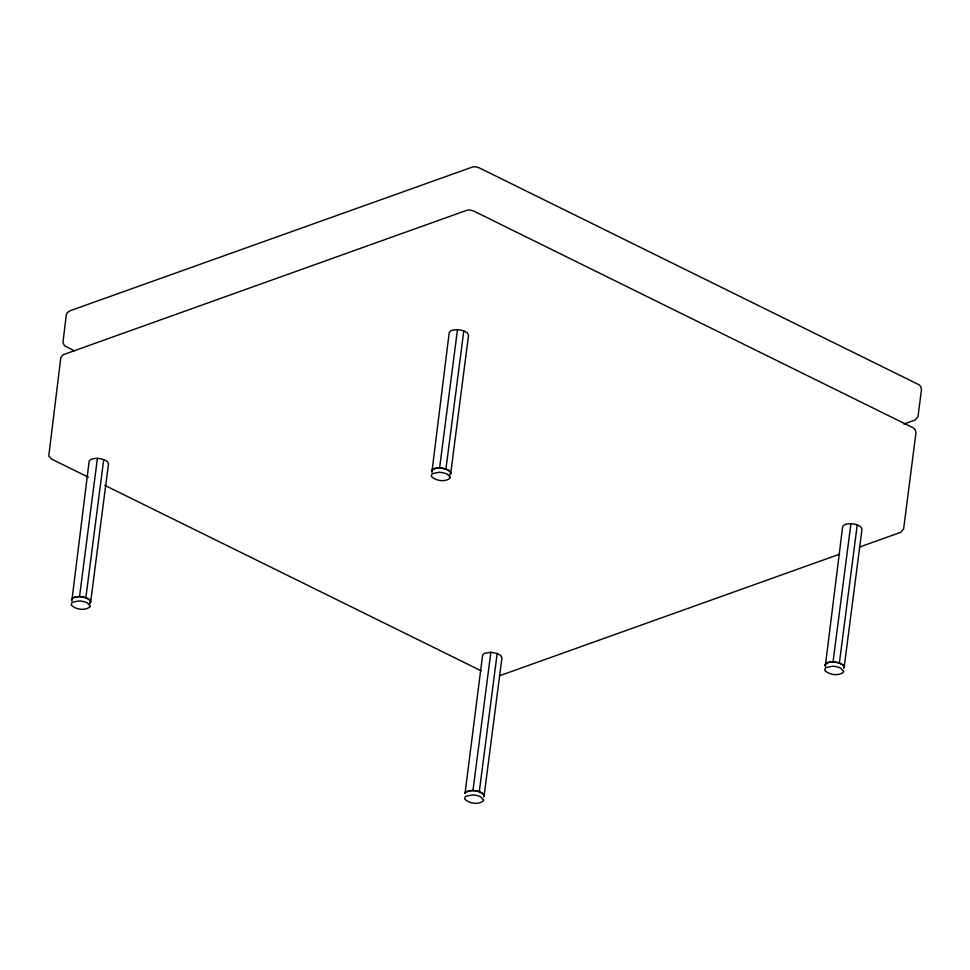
<?xml version="1.0" encoding="UTF-8"?>
<svg xmlns="http://www.w3.org/2000/svg" width="970" height="970" viewBox="0 0 970 970"><rect width="100%" height="100%" fill="white"/><g stroke="black" fill="none" stroke-linecap="round" stroke-linejoin="round"><path stroke-width="1.45" d="M90.222 602.916L90.295 600.6C85.748 596.308 77.855 595.265 72.313 598.223L71.562 599.521A9.639 4.025 7.3 0 0 71.841 600.794L89.155 461.186L91.022 459.343C96.345 457.488 102.614 458.337 107.246 461.514L108.495 463.805L90.622 602.237M450.735 473.214L450.359 471.941C445.812 467.637 437.931 466.594 432.377 469.553L431.638 470.862A9.639 4.025 7.3 0 0 431.905 472.135L449.219 332.516L451.099 330.673C456.421 328.83 462.678 329.679 467.322 332.843L468.558 335.147L450.686 473.566M825.324 666.063L842.663 526.492L844.543 524.649C849.853 522.794 856.122 523.654 860.754 526.819L862.003 529.123L844.13 667.542M71.61 599.242L74.884 597.023L79.528 596.538L97.412 458.325M89.567 603.546A9.639 4.025 7.3 0 0 88.9 599.217L85.857 597.702L103.729 459.489M431.686 470.583L434.948 468.352L439.592 467.879L457.476 329.667M449.643 474.876A9.639 4.025 7.3 0 0 448.964 470.559L445.921 469.043L463.805 330.831M472.972 790.514L490.856 652.301L497.173 653.465L500.69 655.49L501.939 657.781L484.054 796.2A9.639 4.025 7.3 0 0 482.345 793.193C477.519 790.562 471.214 789.495 466.121 791.956L465.054 793.217L482.599 655.162L484.466 653.307L490.856 652.301M479.289 791.678L497.173 653.465M825.13 664.559L828.392 662.328L833.036 661.855L850.92 523.642M844.118 667.542A9.627 4.025 7.3 0 0 842.396 664.535L839.365 663.019L857.25 524.806M483.654 796.891L483.727 794.576C479.192 790.283 471.299 789.24 465.758 792.199L465.006 793.496M843.73 668.221L843.803 665.917C839.256 661.613 831.363 660.57 825.822 663.529L825.082 664.838A9.627 4.025 7.3 0 0 825.373 666.111M449.207 475.142L450.286 474.257M903.846 424.036L915.231 419.962L918.02 416.591L921.5 389.406L920.724 386.472L919.22 384.86L479.119 167.798L475.494 166.755L472.911 166.888L70.07 310.752L67.342 312.57L66.336 314.498L62.941 342.531L64.553 345.769L74.278 350.873M499.55 675.763L839.656 554.161M859.578 547.044L900.851 532.287L903.628 528.905L915.971 432.62L915.183 429.674L913.691 428.061L473.59 210.999L469.953 209.944L467.37 210.09L63.014 354.79L60.807 357.7L48.767 456.058L51.737 459.174L88.415 477.252M439.592 467.879L445.921 469.043M833.036 661.855L839.365 663.019M79.528 596.538L85.857 597.702M104.724 485.291L481.084 670.767M90.113 606.032L89.822 607.002C84.632 611.015 75.66 609.572 71.186 604.965L72.071 602.321L79.176 600.927A9.627 4.025 7.3 0 1 87.312 602.928L90.113 606.032M450.189 477.373L449.898 478.343C444.696 482.345 435.724 480.902 431.25 476.306L432.147 473.651L439.252 472.257A9.627 4.025 7.3 0 1 447.376 474.257L450.189 477.373M483.557 800.007L483.266 800.977C478.064 804.991 469.092 803.548 464.618 798.94L465.515 796.297L472.62 794.903A9.627 4.025 7.3 0 1 480.756 796.904L483.557 800.007M843.621 671.349L843.33 672.319C838.141 676.32 829.168 674.877 824.694 670.282L825.591 667.627L832.696 666.232A9.627 4.025 7.3 0 1 840.82 668.233L843.621 671.349"/></g></svg>
